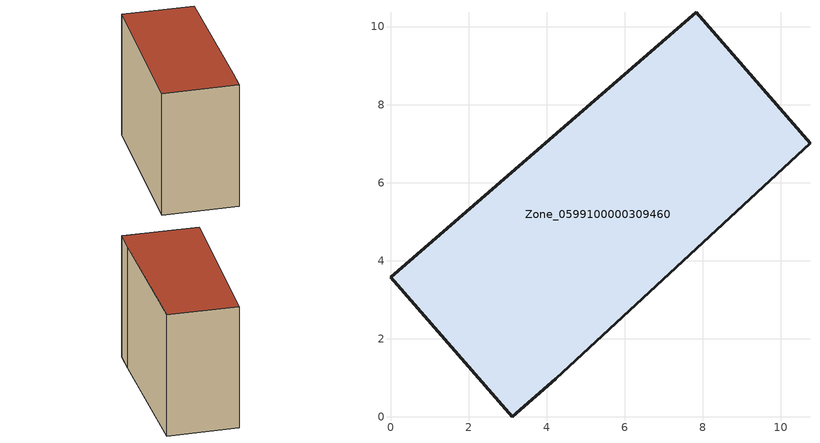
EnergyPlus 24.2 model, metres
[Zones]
Zone_0599100000309460
 floor ground (C_G): 7.84,10.37 10.75,7.01 4.23,0.98 3.12,0 0,3.58 z0
 wall outside (C_F): 3.12,0 4.23,0.98 10.75,7.01 7.84,10.37 0,3.58 3.12,0 z0:8.19
 roof outside (C_R): 10.75,7.01 7.84,10.37 0,3.58 3.12,0 4.23,0.98 z8.19
[BUILDING]
Pand.0599100000309460: North Axis=0; Terrain=City; Loads Convergence Tolerance Value=0.04; Temperature Convergence Tolerance Value=0.4; Solar Distribution=FullExterior; Maximum Number of Warmup Days=25; Minimum Number of Warmup Days=1
[Site:Location]
Rotterdam.The.Hague.AP_ZH_NLD Design_Conditions: Latitude=51.96; Longitude=4.45; Time Zone=1; Elevation=-4.5
[SITE:GROUNDTEMPERATURE:BUILDINGSURFACE]
18, 18, 18, 18, 18, 18, 18, 18, 18, 18, 18, 18
[MATERIAL] Thermal Absorptance=0.9; Solar Absorptance=0.7; Visible Absorptance=0.7
Name | Roughness | Thickness | Conductivity | Density | Specific Heat
G.TI.1946 | MediumSmooth | 0.15 | 1 | 540 | 1210
F.TI.1946 | Rough | 0.3 | 0.857143 | 1920 | 840
R.TI.1946 | MediumRough | 0.2 | 0.1 | 1500 | 1000
[CONSTRUCTION]
C_G: G.TI.1946
C_F: F.TI.1946
C_R: R.TI.1946
[ZONE]
Zone_0599100000309460: Type=1; Multiplier=1; Ceiling Height=Autocalculate; Volume=Autocalculate; Floor Area=autocalculate; Part of Total Floor Area=Yes
[ZONEINFILTRATION:DESIGNFLOWRATE]
Infil_Zone_0599100000309460: Zone or ZoneList or Space or SpaceList=Zone_0599100000309460; Schedule=AlwaysOn; Design Flow Rate Calculation Method=Flow/Area; Flow Rate per Floor Area=0.003; Constant Term Coefficient=1; Temperature Term Coefficient=0; Velocity Term Coefficient=0; Velocity Squared Term Coefficient=0
[HVACTEMPLATE:ZONE:IDEALLOADSAIRSYSTEM]
Zone_0599100000309460: Maximum Heating Supply Air Temperature=50; Minimum Cooling Supply Air Temperature=13; Maximum Heating Supply Air Humidity Ratio=0.0156; Minimum Cooling Supply Air Humidity Ratio=0.0077; Heating Limit=NoLimit; Cooling Limit=NoLimit; Dehumidification Control Type=ConstantSensibleHeatRatio; Cooling Sensible Heat Ratio=0.7; Dehumidification Setpoint=60; Humidification Control Type=None; Humidification Setpoint=30; Outdoor Air Method=None; Outdoor Air Flow Rate per Person=0.00944; Outdoor Air Flow Rate per Zone Floor Area=0; Outdoor Air Flow Rate per Zone=0; Demand Controlled Ventilation Type=None; Outdoor Air Economizer Type=NoEconomizer; Heat Recovery Type=None; Sensible Heat Recovery Effectiveness=0.7; Latent Heat Recovery Effectiveness=0.65
[ZONECONTROL:THERMOSTAT]
ThermostatControl_Zone_0599100000309460: Zone or ZoneList=Zone_0599100000309460; Control Type Schedule=DualSetpointControlType; Control 1=Thermostat_Zone_0599100000309460; Temperature Difference Between Cutout And Setpoint=0
[THERMOSTATSETPOINT:DUALSETPOINT]
Thermostat_Zone_0599100000309460: Heating Setpoint Temperature Schedule=HeatingSetpoint_Zone_0599100000309460; Cooling Setpoint Temperature Schedule=CoolingSetpoint_Zone_0599100000309460
[SCHEDULE:COMPACT]
HeatingSetpoint_Zone_0599100000309460: Through: 12/31, For: AllDays, Until: 24:00, 21
CoolingSetpoint_Zone_0599100000309460: Through: 12/31, For: AllDays, Until: 24:00, 24
DualSetpointControlType: Through: 12/31, For: AllDays, Until: 24:00, 4
AlwaysOn: Through: 12/31, For: AllDays, Until: 24:00, 1
